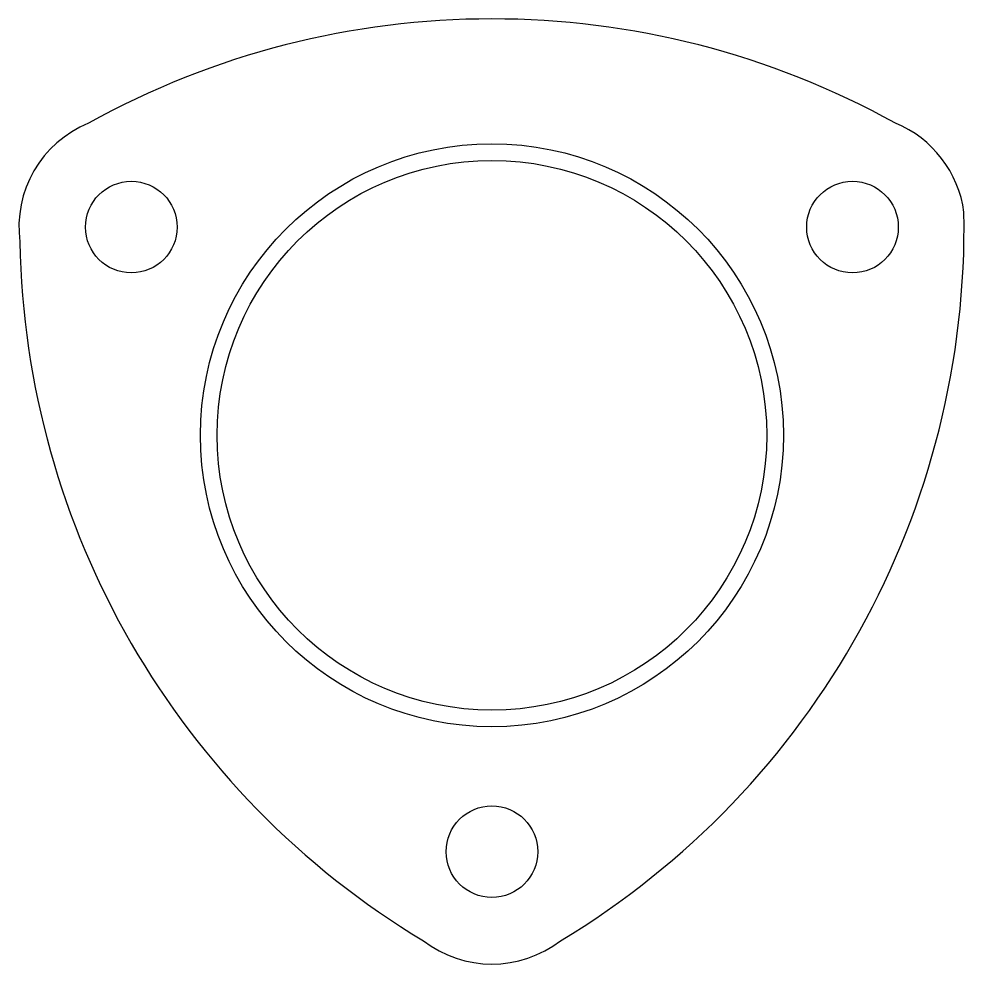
# Model space of a CAD drawing. Header units: millimetres. Extents: x -4466 to 20635, y -2270 to 9154.
# Drawn here: x 4780.2 to 4893.7, y 2226.1 to 2339.6 of the extents above; entities that cross this region are included whole.
import ezdxf

# ---------------------------------------------------------------- set-up
doc = ezdxf.new("R2010")
doc.units = ezdxf.units.MM
doc.header["$LTSCALE"] = 0.3

msp = doc.modelspace()

# ---------------------------------------------------------------- linework, layer by layer
at = {"color": 4}
for centre, radius in [((4836.98401, 2289.63644), 35), ((4836.98401, 2289.63644), 33), ((4793.68274, 2314.63644), 5.5), ((4880.28528, 2314.63644), 5.5), ((4836.98401, 2239.63644), 5.5)]:
    msp.add_circle(centre, radius, dxfattribs=at)
for centre, radius, start, end in [((4836.98401, 2239.63644), 100, 61.0225067, 118.9774933), ((4793.68274, 2314.63644), 13.5, 112.4040467, 187.5959533), ((4880.28528, 2314.63644), 13.5, 7.5959533, 67.5959533), ((4793.68274, 2314.63644), 100, 301.0225067, 1.0225067), ((4880.28528, 2314.63644), 100, 181.0225067, 238.9774933), ((4836.98401, 2239.63644), 13.5, 232.4040467, 307.5959533)]:
    msp.add_arc(centre, radius, start, end, dxfattribs=at)

doc.saveas('drawing.dxf')
